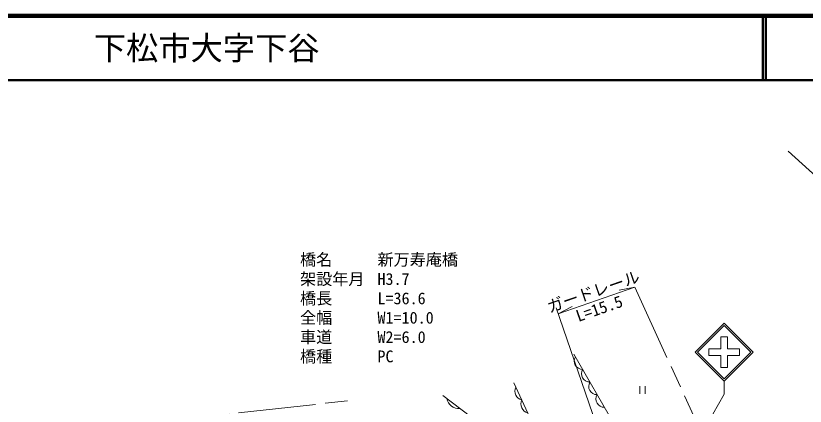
# Model space of a CAD drawing. Units: millimetres at full size, sheet at 1:1000; details may follow other scales. Extents: x 40000 to 680000, y 20000 to 380000.
# Drawn here: x 392926 to 515330, y 319492 to 380000 of the extents above; entities that cross this region are included whole.
import ezdxf
from ezdxf.enums import TextEntityAlignment as Align

# ---------------------------------------------------------------- set-up
doc = ezdxf.new("R2010")
doc.units = ezdxf.units.MM
doc.header["$LTSCALE"] = 1000
doc.linetypes.add('CHAIN', pattern=[18.5, 12, -1.5, 3.5, -1.5])
for name, color, linetype, lineweight in [('M-BGD', 7, 'Continuous', 13), ('M-BMK', 2, 'CHAIN', 13), ('M-BMK-SRVR', 3, 'Continuous', 13), ('M-STR-HTXT', 7, 'Continuous', 13), ('M-STR-STRC', 7, 'Continuous', 13), ('M-TTL', 2, 'Continuous', 140), ('M-TTL-LINE', 7, 'Continuous', 50)]:
    doc.layers.add(name, color=color, linetype=linetype, lineweight=lineweight)
doc.layers.add('M-TTL-TXT', color=7, linetype='Continuous')
doc.styles.add('ＭＳ ゴシック', font='')
doc.styles.get('ＭＳ ゴシック').set_extended_font_data('MS Gothic')

msp = doc.modelspace()

# ---------------------------------------------------------------- linework, layer by layer
at = {"layer": 'M-BGD'}
for p, q in [((479460, 327565), (488705, 311497)), ((489691, 322598), (489691, 321398)), ((490491, 322598), (490491, 321398))]:
    msp.add_line(p, q, dxfattribs=at)
for points in [[(482811, 307633), (477984, 309458), (475071, 312457), (470160, 323089)], [(459145, 321170), (482286, 303589), (484406, 302448), (485766, 300848), (485792, 303756), (482286, 303589)]]:
    msp.add_lwpolyline(points, dxfattribs=at)
for centre, radius, start, end in [((480787, 326489), 1285, 148.42743, 271.39883), ((481914, 324531), 1285, 148.42743, 271.39883), ((483040, 322572), 1285, 148.42743, 271.39883), ((471728, 321821), 1416, 153.81632, 255.76902), ((461568, 320959), 1827, 188.03813, 277.5135), ((484167, 320614), 1285, 148.42743, 271.39883), ((472651, 319823), 1416, 153.81632, 255.76902)]:
    msp.add_arc(centre, radius, start, end, dxfattribs=at)
at = {"layer": 'M-BMK'}
for p, q in [((488907, 337933), (523646, 261982)), ((353933, 310245), (445336, 320433))]:
    msp.add_line(p, q, dxfattribs=at)
at = {"layer": 'M-BMK-SRVR'}
msp.add_line((512695, 359015), (537170, 336837), dxfattribs=at)
at = {"layer": 'M-STR-HTXT'}
for p, q in [((477017, 333814), (488907, 337933)), ((488907, 337933), (486498, 337460)), ((486893, 305304), (476690, 334759)), ((477017, 333814), (479202, 334933)), ((490960, 300716), (502760, 321359))]:
    msp.add_line(p, q, dxfattribs=at)
at = {"layer": 'M-STR-STRC'}
for p, q in [((498259, 327859), (502759, 332359)), ((498613, 327859), (502759, 332006)), ((507260, 327859), (502759, 332359)), ((506906, 327859), (502759, 332006)), ((502261, 330219), (502260, 328359)), ((502261, 330219), (503261, 330219)), ((503261, 330219), (503260, 328359)), ((500400, 328359), (502260, 328359)), ((500400, 328359), (500400, 327359)), ((503260, 328359), (505120, 328359)), ((505120, 328359), (505120, 327359)), ((498259, 327859), (502759, 323358)), ((498613, 327859), (502759, 323712)), ((500400, 327359), (502260, 327359)), ((502260, 327359), (502260, 325499)), ((502759, 323712), (506906, 327859)), ((502760, 323359), (507260, 327859)), ((503260, 327359), (503260, 325499)), ((503260, 327359), (505120, 327359)), ((502260, 325499), (503260, 325499)), ((502760, 323359), (502760, 321359))]:
    msp.add_line(p, q, dxfattribs=at)
msp.add_lwpolyline([(500400, 328359), (502260, 328359), (502261, 330219), (503261, 330219), (503260, 328359), (505120, 328359), (505120, 327359), (503260, 327359), (503260, 325499), (502260, 325499), (502260, 327359), (500400, 327359)], close=True, dxfattribs=at)
at = {"layer": 'M-TTL'}
msp.add_line((680000, 380000), (40000, 380000), dxfattribs=at)
at = {"layer": 'M-TTL-LINE'}
for p, q in [((508747, 380000), (508747, 370000)), ((509247, 380000), (509247, 370000)), ((40000, 370000), (680000, 370000))]:
    msp.add_line(p, q, dxfattribs=at)

# ---------------------------------------------------------------- texts
at = {"layer": 'M-STR-HTXT', "style": 'ＭＳ ゴシック'}
for s, p in [('橋名', (436998, 340743)), ('新万寿庵橋', (448998, 340743)), ('架設年月', (436998, 337743)), ('H3.7', (448998, 337743)), ('橋長', (436998, 334743)), ('L=36.6', (448998, 334743)), ('全幅', (436998, 331743)), ('W1=10.0', (448998, 331743)), ('車道', (436998, 328743)), ('W2=6.0', (448998, 328743)), ('橋種', (436998, 325743)), ('PC', (448998, 325743))]:
    msp.add_text(s, height=1833, dxfattribs=at).set_placement(p, align=Align.BOTTOM_LEFT)
msp.add_text('ガードレール', height=1833, rotation=19.107, dxfattribs=at).set_placement((482962, 335874), align=Align.BOTTOM_CENTER)
msp.add_text('L=15.5', height=1833, rotation=19.107, dxfattribs=at).set_placement((483093, 335496), align=Align.TOP_CENTER)
at = {"layer": 'M-TTL-TXT', "style": 'ＭＳ ゴシック'}
msp.add_text('下松市大字下谷', height=3666, dxfattribs=at).set_placement((405024, 375000), align=Align.MIDDLE_LEFT)

doc.saveas('drawing.dxf')
